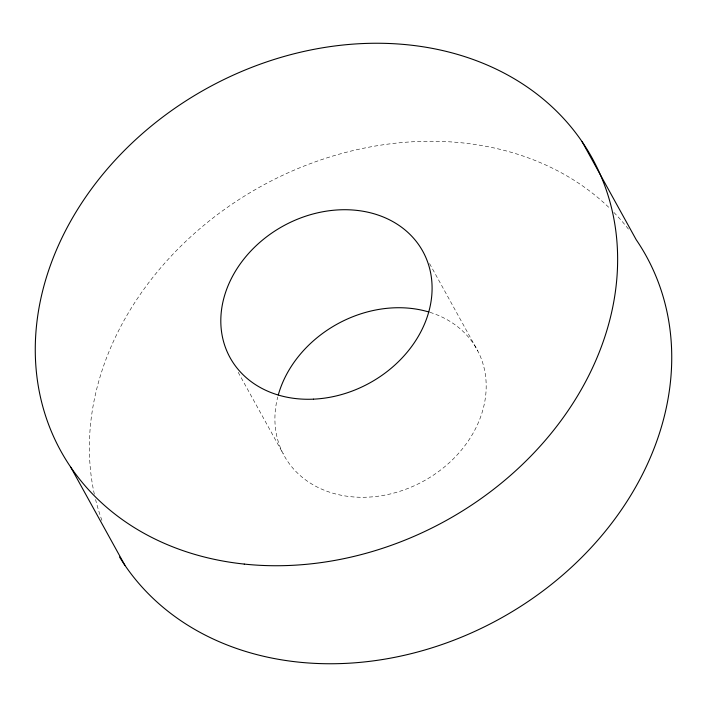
<?xml version="1.0" encoding="UTF-8"?>
<svg xmlns="http://www.w3.org/2000/svg" width="707" height="707" viewBox="0 0 707 707"><rect width="100%" height="100%" fill="white"/><g stroke="black" fill="none" stroke-linecap="round" stroke-linejoin="round"><path stroke-width="0.53" stroke-dasharray="3.54 2.65" d="M429.556 263.587L477.826 351.026M238.188 372.306L283.277 453.982M101.923 520.414A303.374 246.982 -28.9 0 1 95.586 499.54M94.349 494.237A303.374 246.982 -28.9 0 1 260.644 186.577A303.374 246.982 -28.9 0 1 609.955 208.494M613.897 212.445A303.374 246.982 -28.9 0 1 628.47 229.148M429.989 312.344A110.062 89.603 -28.9 0 1 477.773 423.97A110.062 89.603 -28.9 0 1 347.632 496.314A110.062 89.603 -28.9 0 1 277.736 396.972"/><path stroke-width="1.06" d="M582.1 141.718L636.212 239.735A303.374 246.982 -28.9 0 1 514.846 610.035A303.374 246.982 -28.9 0 1 119.571 557.045M70.788 467.265L124.9 565.282M278.293 394.895A110.062 89.603 -28.9 0 1 428.919 312.017M244.233 564.08A303.374 246.982 -28.9 0 0 609.469 200.152A303.374 246.982 -28.9 0 0 125.643 149.248A303.374 246.982 -28.9 0 0 244.233 564.08M313.493 399.155A110.062 89.603 -28.9 0 0 423.723 253.018A110.062 89.603 -28.9 0 0 242.13 261.316A110.062 89.603 -28.9 0 0 313.493 399.155"/></g></svg>
